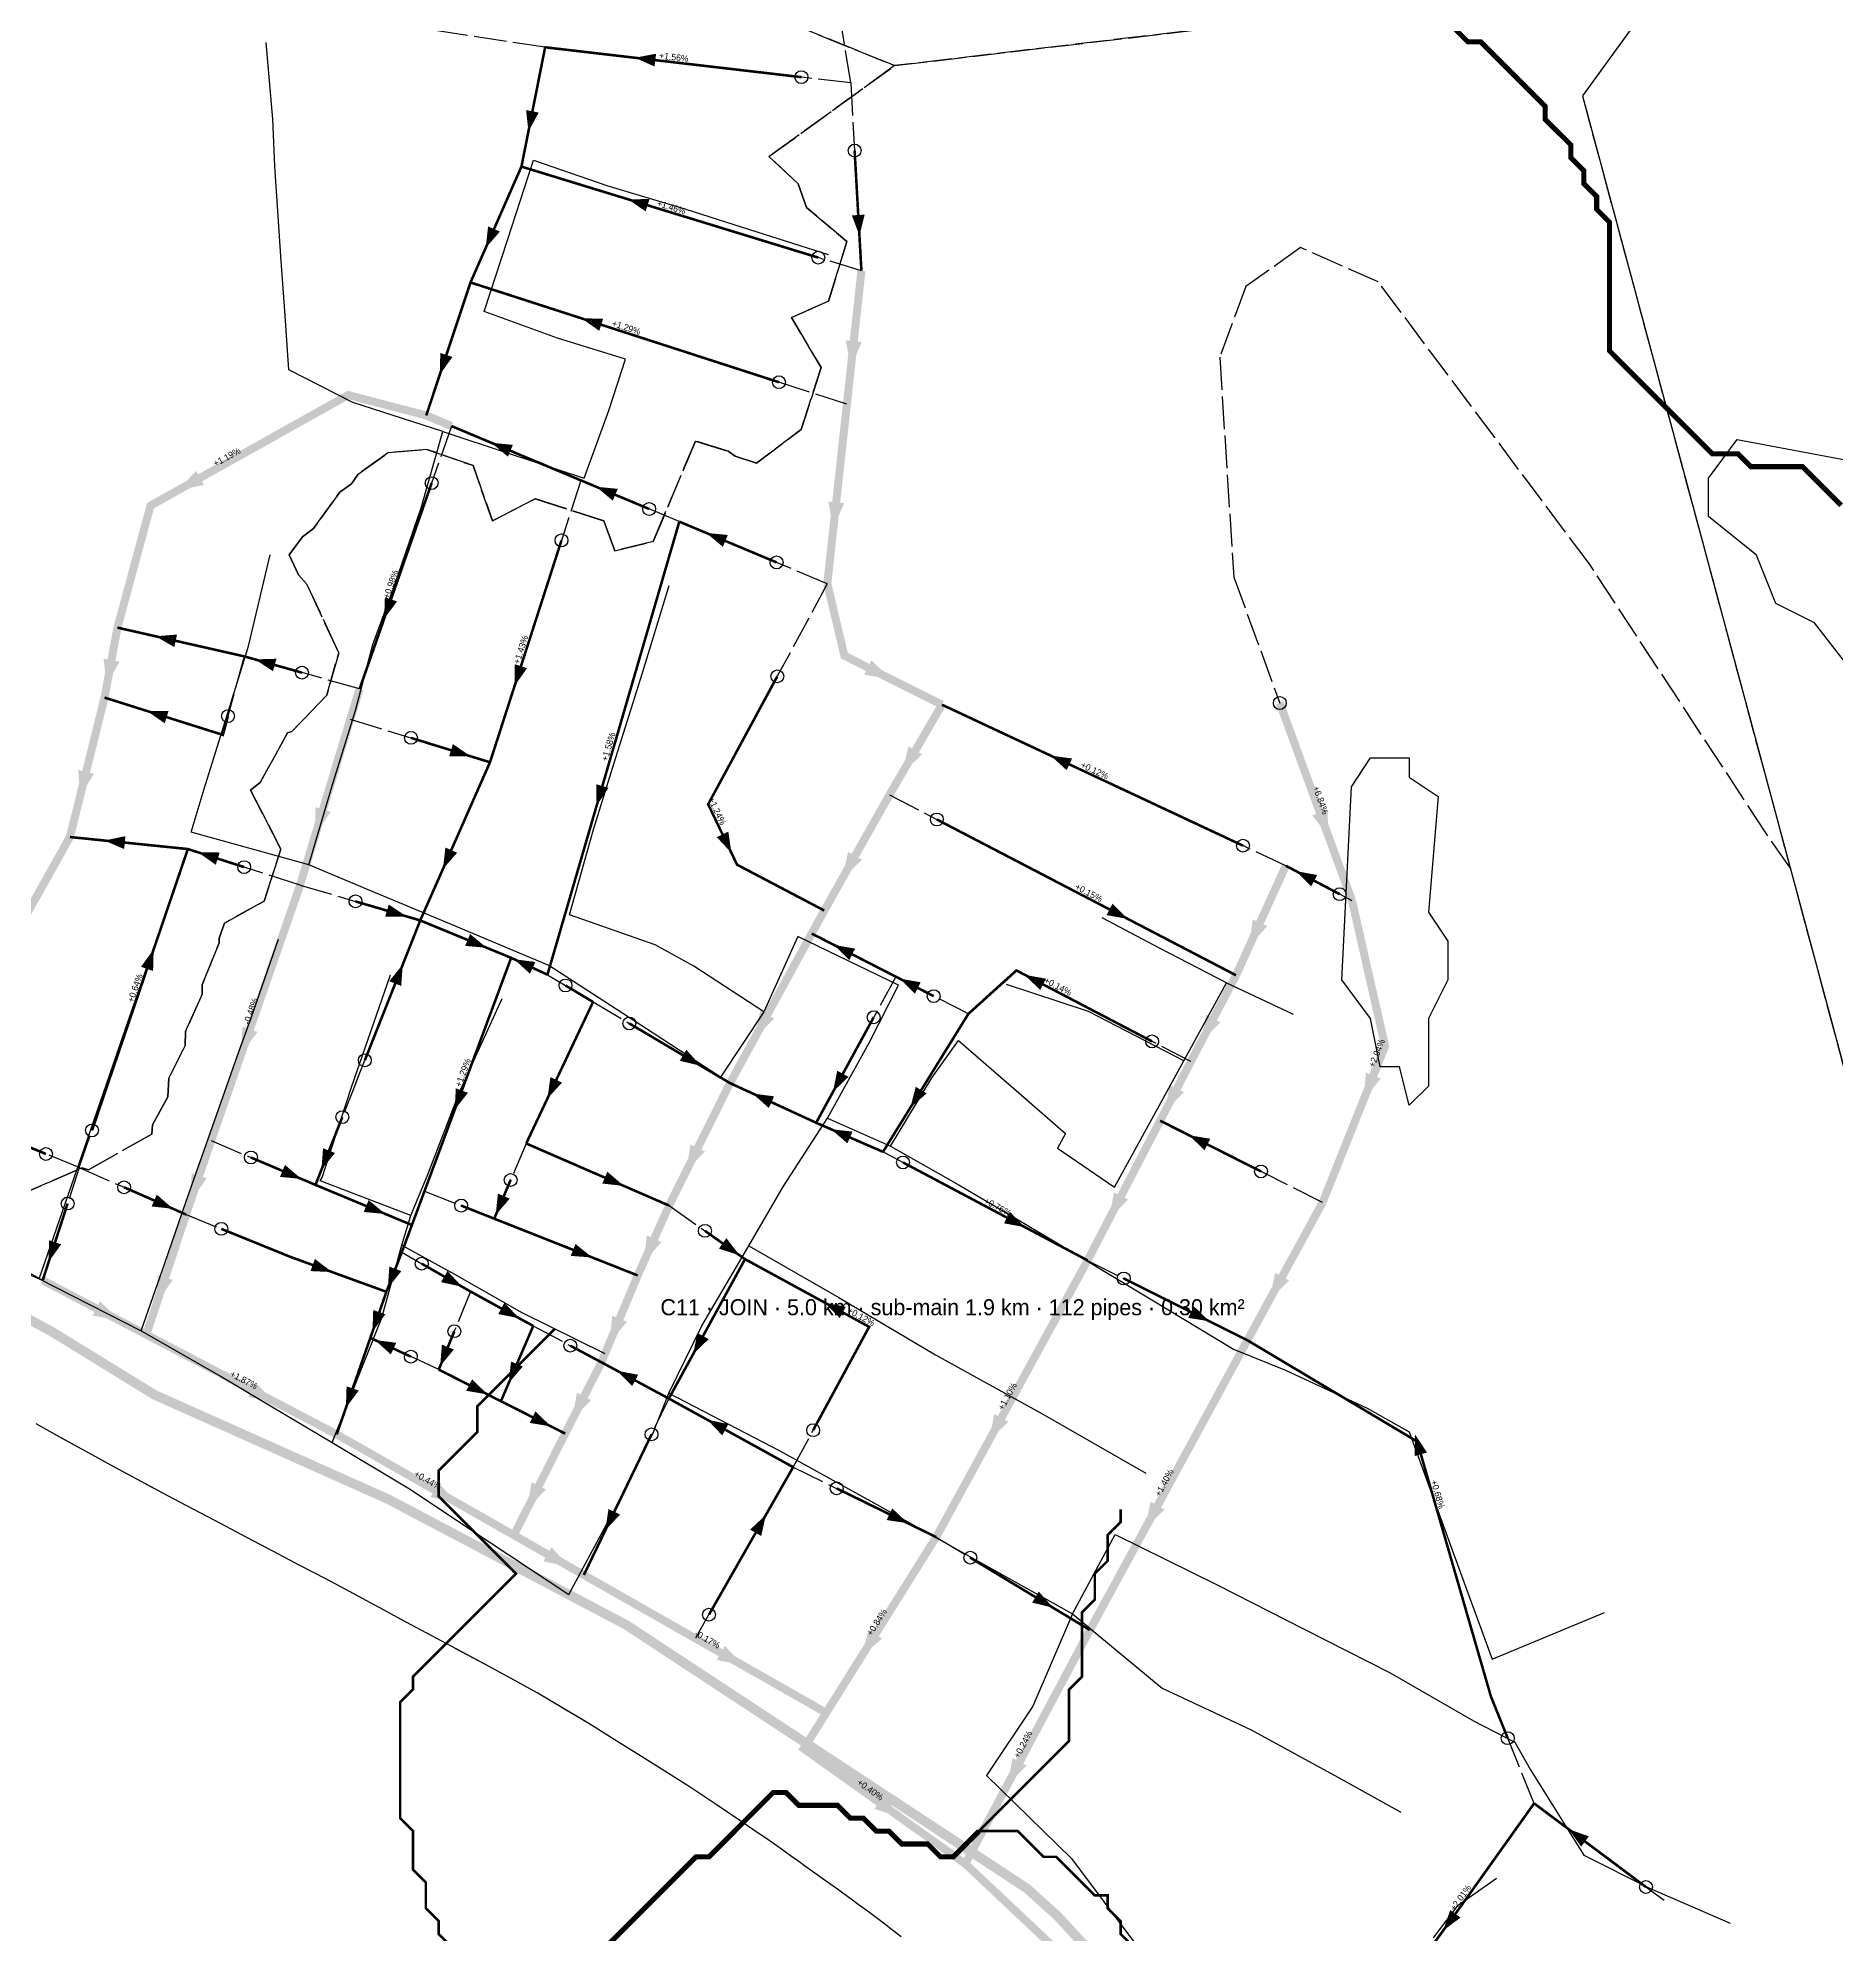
# Model space of a CAD drawing. Header units: metres. Extents: x 442821 to 452274, y 2561971 to 2571293.
# Drawn here: x 450727 to 451287, y 2567172 to 2567762 of the extents above; entities that cross this region are included whole.
import ezdxf
from ezdxf.enums import TextEntityAlignment as Align

# ---------------------------------------------------------------- set-up
doc = ezdxf.new("R2010")
doc.units = ezdxf.units.M
doc.header["$LTSCALE"] = 8
doc.linetypes.add('DASHDOT', pattern=[3.556, 2.54, -0.508, 0, -0.508])
doc.linetypes.add('DASHED', pattern=[1.524, 1.27, -0.254])
for name, color, linetype in [('A_ARROWS', 7, 'Continuous'), ('A_BRANCH', 7, 'Continuous'), ('A_BUILT_2006', 252, 'Continuous'), ('A_CATCH_LABEL', 7, 'Continuous'), ('A_CATCHMENTS', 7, 'Continuous'), ('A_ENVELOPE', 3, 'Continuous'), ('A_GRADIENT', 8, 'Continuous'), ('A_HEAD_GAP', 8, 'Continuous'), ('A_HEADS', 8, 'Continuous'), ('A_LATERAL', 7, 'Continuous'), ('A_MAIN_PIPE', 5, 'Continuous'), ('A_STREAMS', 5, 'Continuous'), ('A_SUBMAIN', 7, 'Continuous'), ('A_WADI', 4, 'Continuous')]:
    doc.layers.add(name, color=color, linetype=linetype)

msp = doc.modelspace()

# ---------------------------------------------------------------- linework, layer by layer
at = {"layer": 'A_ARROWS', "color": 3}
for points in [[(450913.01, 2567755.67), (450919.6, 2567756.92), (450919.13, 2567752.94)], [(450879.9, 2567732.74), (450879.19, 2567739.41), (450883.11, 2567738.63)], [(450910.83, 2567711.69), (450917.54, 2567711.72), (450916.36, 2567707.9)], [(450866.62, 2567696.56), (450867.36, 2567703.23), (450871.03, 2567701.62)], [(450896.45, 2567674.64), (450903.16, 2567674.58), (450901.93, 2567670.77)], [(450852.37, 2567657.21), (450852.49, 2567663.92), (450856.28, 2567662.65)], [(450868.4, 2567635.96), (450875.07, 2567635.33), (450873.53, 2567631.65)], [(450770.8, 2567621.14), (450776.56, 2567627.22), (450779, 2567622.86)], [(450901.01, 2567622.29), (450907.69, 2567621.66), (450906.14, 2567617.97)], [(450763.97, 2567575.82), (450770.65, 2567576.36), (450769.77, 2567572.46)], [(450748.79, 2567560.55), (450747.79, 2567568.87), (450752.7, 2567567.96)], [(450794.85, 2567568.64), (450801.56, 2567568.83), (450800.47, 2567564.98)], [(450761.3, 2567552.6), (450768.01, 2567552.59), (450766.81, 2567548.77)], [(450740.43, 2567525.91), (450739.93, 2567534.27), (450744.79, 2567533.07)], [(450748.02, 2567512.33), (450754.59, 2567513.67), (450754.18, 2567509.69)], [(450777.19, 2567508.65), (450783.9, 2567508.6), (450782.68, 2567504.79)], [(450763.37, 2567478.47), (450763.19, 2567471.77), (450759.41, 2567473.06)]]:
    msp.add_solid(points, dxfattribs=at)
at = {"layer": 'A_ARROWS', "color": 1}
for points in [[(450982.83, 2567700.39), (450980.47, 2567706.67), (450984.46, 2567706.89)], [(450980.2, 2567659.58), (450978.58, 2567667.81), (450983.55, 2567667.27)], [(450974.73, 2567609.52), (450973.12, 2567617.74), (450978.09, 2567617.2)], [(450935.23, 2567607.94), (450941.9, 2567607.31), (450940.36, 2567603.62)], [(450835.04, 2567581.28), (450835.27, 2567587.98), (450839.05, 2567586.66)], [(450992.6, 2567562.52), (450984.32, 2567563.87), (450986.57, 2567568.34)], [(450875.62, 2567560.43), (450875.68, 2567567.14), (450879.49, 2567565.91)], [(450861.94, 2567538.51), (450855.24, 2567538.48), (450856.42, 2567542.31)], [(450996.18, 2567533.42), (450998.05, 2567541.59), (451002.37, 2567539.07)], [(451042.31, 2567538.72), (451048.96, 2567537.82), (451047.26, 2567534.19)], [(450901.1, 2567523.12), (450900.97, 2567529.82), (450904.81, 2567528.7)], [(450813.7, 2567514.33), (450813.62, 2567522.71), (450818.41, 2567521.26)], [(451128.74, 2567513.49), (451123.64, 2567520.15), (451128.34, 2567521.86)], [(450943.04, 2567508.46), (450938.47, 2567513.37), (450942.07, 2567515.1)], [(450853.32, 2567503.49), (450854.08, 2567510.15), (450857.74, 2567508.53)], [(450977.55, 2567500.59), (450979.3, 2567508.79), (450983.66, 2567506.34)], [(451118.58, 2567502.82), (451125.17, 2567501.6), (451123.3, 2567498.06)], [(450842.04, 2567488.72), (450835.34, 2567488.61), (450836.47, 2567492.45)], [(451066.27, 2567487.96), (451059.67, 2567489.14), (451061.51, 2567492.69)], [(451104.06, 2567479.5), (451105.1, 2567487.82), (451109.65, 2567485.75)], [(450866.92, 2567478.98), (450860.24, 2567479.57), (450861.76, 2567483.27)], [(450974.89, 2567479.87), (450981.5, 2567478.73), (450979.67, 2567475.17)], [(450840.84, 2567473.81), (450840.34, 2567467.13), (450836.63, 2567468.6)], [(450875.42, 2567475.44), (450882.06, 2567474.56), (450880.38, 2567470.94)], [(450995.3, 2567469.41), (451001.9, 2567468.26), (451000.08, 2567464.7)], [(451034.27, 2567470.56), (451040.87, 2567469.37), (451039.01, 2567465.83)], [(450950.34, 2567451.13), (450951.99, 2567459.35), (450956.37, 2567456.95)], [(451089.18, 2567449.89), (451090.68, 2567458.14), (451095.1, 2567455.82)], [(450790.67, 2567446.09), (450790.94, 2567454.47), (450795.66, 2567452.82)], [(450933.5, 2567442.3), (450926.97, 2567443.84), (450929.01, 2567447.28)], [(450885.82, 2567432.13), (450886.74, 2567438.77), (450890.36, 2567437.06)], [(450974.61, 2567434.2), (450975.92, 2567440.77), (450979.44, 2567438.86)], [(451139.65, 2567431.83), (451140.3, 2567440.18), (451144.94, 2567438.33)], [(450856.97, 2567428.6), (450857.33, 2567435.3), (450861.08, 2567433.9)], [(450949.66, 2567433.66), (450956.31, 2567432.8), (450954.64, 2567429.17)], [(450998.67, 2567429.3), (451000.34, 2567435.79), (451003.74, 2567433.69)], [(451077.85, 2567428.13), (451079.31, 2567436.38), (451083.75, 2567434.08)], [(450974.02, 2567422.57), (450980.69, 2567421.85), (450979.09, 2567418.18)], [(451085.31, 2567420.71), (451091.93, 2567419.62), (451090.13, 2567416.05)], [(450815.54, 2567409.98), (450816.04, 2567416.66), (450819.76, 2567415.19)], [(450928.99, 2567409.6), (450930.31, 2567417.87), (450934.79, 2567415.65)], [(450809.33, 2567407.11), (450802.66, 2567407.77), (450804.22, 2567411.46)], [(450909.53, 2567404.97), (450902.87, 2567405.69), (450904.46, 2567409.36)], [(450774.95, 2567400.52), (450775.16, 2567408.9), (450779.89, 2567407.29)], [(450769.4, 2567397.84), (450762.73, 2567398.58), (450764.34, 2567402.24)], [(450835.36, 2567396.24), (450828.69, 2567396.86), (450830.22, 2567400.55)], [(450869.74, 2567395.91), (450870.41, 2567402.58), (450874.09, 2567401.01)], [(451060.5, 2567394.73), (451061.97, 2567402.98), (451066.41, 2567400.67)], [(451034.36, 2567392.1), (451027.77, 2567393.33), (451029.64, 2567396.86)], [(450730.73, 2567381.34), (450730.8, 2567388.05), (450734.61, 2567386.81)], [(450899.75, 2567382.71), (450893.06, 2567383.2), (450894.53, 2567386.92)], [(450915.73, 2567381.25), (450916.73, 2567389.57), (450921.29, 2567387.52)], [(450945.54, 2567383.4), (450939.15, 2567385.45), (450941.46, 2567388.72)], [(450818.83, 2567378.18), (450812.13, 2567378.48), (450813.5, 2567382.24)], [(450836.2, 2567373.22), (450836.65, 2567379.91), (450840.38, 2567378.46)], [(450764.46, 2567368.91), (450764.6, 2567377.29), (450769.34, 2567375.72)], [(450859.28, 2567373.61), (450852.73, 2567375.04), (450854.72, 2567378.52)], [(451110.43, 2567369.72), (451112.07, 2567377.94), (451116.46, 2567375.54)], [(450752.63, 2567363.15), (450744.38, 2567364.65), (450746.7, 2567369.08)], [(450877.09, 2567363.79), (450870.52, 2567365.11), (450872.44, 2567368.62)], [(450972.03, 2567368.69), (450978.61, 2567367.38), (450976.69, 2567363.87)], [(450831.42, 2567359.66), (450831.64, 2567366.37), (450835.42, 2567365.05)], [(450905.18, 2567356.31), (450905.96, 2567364.65), (450910.57, 2567362.73)], [(451091.67, 2567362.87), (451085.05, 2567363.94), (451086.84, 2567367.51)], [(450832.15, 2567357.06), (450838.8, 2567356.19), (450837.12, 2567352.56)], [(450931.12, 2567352.68), (450932.44, 2567359.25), (450935.95, 2567357.33)], [(450852.46, 2567348.92), (450853, 2567355.61), (450856.71, 2567354.1)], [(450873.8, 2567343.7), (450874.48, 2567350.37), (450878.16, 2567348.8)], [(450867.19, 2567340.14), (450860.58, 2567341.26), (450862.39, 2567344.83)], [(450907.46, 2567347.51), (450914.04, 2567346.24), (450912.15, 2567342.72)], [(450801.03, 2567337.8), (450792.78, 2567339.3), (450795.1, 2567343.73)], [(450823.14, 2567335.94), (450823.36, 2567342.64), (450827.14, 2567341.33)], [(450893.57, 2567332.37), (450894.97, 2567340.63), (450899.42, 2567338.37)], [(450886.91, 2567330.18), (450880.3, 2567331.28), (450882.09, 2567334.85)], [(451023.12, 2567325.8), (451024.77, 2567334.02), (451029.16, 2567331.62)], [(450935.52, 2567332.26), (450942.09, 2567330.92), (450940.16, 2567327.41)], [(451155.62, 2567327.68), (451159.32, 2567322.08), (451155.48, 2567320.97)], [(450857.68, 2567306.45), (450849.49, 2567308.23), (450851.96, 2567312.58)], [(450879.5, 2567304.55), (450880.88, 2567312.82), (450885.34, 2567310.57)], [(450903.82, 2567297.89), (450904.8, 2567304.52), (450908.4, 2567302.79)], [(450997.91, 2567300.08), (450991.28, 2567301.09), (450993.04, 2567304.69)], [(451071.71, 2567298.53), (451073.33, 2567306.75), (451077.73, 2567304.37)], [(450953.74, 2567302.67), (450952.3, 2567296.12), (450948.83, 2567298.1)], [(450892.78, 2567286.49), (450884.59, 2567288.27), (450887.06, 2567292.62)], [(451043.04, 2567273.82), (451036.53, 2567275.42), (451038.6, 2567278.84)], [(450946.7, 2567255.83), (450938.51, 2567257.61), (450940.98, 2567261.96)], [(450983.52, 2567258.77), (450985.65, 2567266.88), (450989.88, 2567264.23)], [(451028.89, 2567218.88), (451030.44, 2567227.12), (451034.86, 2567224.76)], [(450995.43, 2567208.69), (450987.47, 2567211.3), (450990.37, 2567215.37)], [(451203.34, 2567204.98), (451209.66, 2567202.75), (451207.27, 2567199.55)], [(451164.36, 2567173.49), (451166.51, 2567179.84), (451169.74, 2567177.49)]]:
    msp.add_solid(points, dxfattribs=at)
at = {"layer": 'A_BRANCH', "color": 3, "const_width": 0.8}
for points in [[(450964.79, 2567749.64), (450885.1, 2567758.92)], [(450970.04, 2567693.54), (450877.73, 2567721.83)], [(450957.81, 2567654.8), (450861.89, 2567685.82)], [(450917.45, 2567615.39), (450896.2, 2567624.3)], [(450809.5, 2567564.51), (450791.51, 2567569.58)], [(450786.47, 2567551), (450784.89, 2567545.17), (450748.09, 2567556.76)], [(450744.19, 2567422.2), (450774, 2567509.68)], [(450791.51, 2567504.06), (450774, 2567509.68)], [(450729.88, 2567414.89), (450691.8, 2567430.46)]]:
    msp.add_lwpolyline(points, dxfattribs=at)
at = {"layer": 'A_BRANCH', "color": 1, "linetype": 'DASHED', "const_width": 0.8}
for points in [[(450981.33, 2567726.82), (450983.45, 2567689.43)], [(450957.07, 2567598.78), (450926.82, 2567611.46)], [(451102.09, 2567510.73), (451008.5, 2567554.55)], [(450843.38, 2567544.24), (450867.95, 2567536.65)], [(451006.89, 2567518.87), (451099.94, 2567470.43)], [(450826.12, 2567493.41), (450846.26, 2567487.48)], [(451005.93, 2567463.95), (450994.14, 2567470)], [(451073.84, 2567449.87), (451031.64, 2567471.94), (451016.7, 2567458.43)], [(450891.42, 2567467.27), (450900, 2567462.14)], [(450911.28, 2567455.46), (450942.58, 2567436.92)], [(451107.71, 2567409.45), (451076.34, 2567425.23)], [(450754.18, 2567404.53), (450773.44, 2567396.06)], [(450858.99, 2567398.84), (450869.26, 2567394.77)], [(450934.78, 2567390.99), (450947.26, 2567382.18)], [(450846.73, 2567380.77), (450861.86, 2567372.14)], [(450968.44, 2567329.01), (450985.86, 2567361.14), (450947.26, 2567382.18)], [(450843.34, 2567351.88), (450830.74, 2567357.71)], [(450892.92, 2567355.29), (450902.6, 2567350.12)]]:
    msp.add_lwpolyline(points, dxfattribs=at)
at = {"layer": 'A_BRANCH', "color": 1, "const_width": 0.8}
for points in [[(450849.81, 2567623.44), (450827.41, 2567559.46)], [(450890.18, 2567605.62), (450867.95, 2567536.65)], [(450957.3, 2567563.39), (450935.79, 2567523.59), (450944.78, 2567504.81), (450971.9, 2567490.56)], [(451132.17, 2567495.64), (451115.42, 2567504.49)], [(450829.04, 2567444.02), (450846.26, 2567487.48)], [(450987.27, 2567457.39), (450969.37, 2567424.59)], [(450793.61, 2567413.79), (450813.68, 2567405.27)], [(450996.38, 2567412.25), (451053.78, 2567381.79)], [(450874.38, 2567406.81), (450869.26, 2567394.77)], [(450784.39, 2567391.61), (450805.97, 2567382.86), (450835.74, 2567372.03)], [(451065.02, 2567376.17), (451103.48, 2567356.97)], [(450856.86, 2567359.79), (450852.03, 2567347.86)], [(451184.43, 2567233.27), (451179.2, 2567246.2), (451156.26, 2567325.49), (451103.48, 2567356.97)], [(450918.19, 2567327.71), (450897.14, 2567284.01)], [(450975.75, 2567310.92), (451006.69, 2567295.78)], [(451017.3, 2567289.37), (451054.49, 2567266.9)]]:
    msp.add_lwpolyline(points, dxfattribs=at)
at = {"layer": 'A_BUILT_2006', "color": 252}
for points in [[(450800.43, 2567736.58), (450798.34, 2567760.36)], [(450801.04, 2567721.92), (450800.43, 2567736.58)], [(450803.06, 2567692.45), (450801.04, 2567721.92)], [(450873.38, 2567698.95), (450881.49, 2567723.86)], [(450881.49, 2567723.86), (450904.32, 2567715.96)], [(450904.32, 2567715.96), (450928.84, 2567708.62)], [(450928.84, 2567708.62), (450950.93, 2567701.59)], [(450866.16, 2567676.82), (450873.38, 2567698.95)], [(450950.93, 2567701.59), (450973.06, 2567694.5)], [(450804.14, 2567676.97), (450803.06, 2567692.45)], [(450805.42, 2567658.65), (450804.14, 2567676.97)], [(450888.9, 2567668.53), (450866.16, 2567676.82)], [(450910.09, 2567661.98), (450888.9, 2567668.53)], [(450825.32, 2567648.46), (450805.42, 2567658.65)], [(450904.86, 2567646.06), (450910.09, 2567661.98)], [(450853.32, 2567639.45), (450825.32, 2567648.46)], [(450897.22, 2567624.97), (450904.86, 2567646.06)], [(450846.52, 2567615.75), (450853.32, 2567639.45)], [(450853.32, 2567639.45), (450873.57, 2567632.78)], [(450873.57, 2567632.78), (450897.22, 2567624.97)], [(450838.22, 2567591.58), (450846.52, 2567615.75)], [(450792.89, 2567572.73), (450799.64, 2567601.11)], [(450831.56, 2567573.25), (450838.22, 2567591.58)], [(450915.38, 2567564.5), (450923.69, 2567591.58)], [(450785.24, 2567548.02), (450792.89, 2567572.73), (450792.89, 2567572.73)], [(450826.15, 2567552.76), (450831.56, 2567573.25)], [(450906.57, 2567536.43), (450915.38, 2567564.5)], [(450818.76, 2567528.98), (450826.15, 2567552.76)], [(450779.03, 2567528.39), (450785.24, 2567548.02)], [(450900.14, 2567515.72), (450906.57, 2567536.43)], [(450775, 2567514.96), (450779.03, 2567528.39)], [(450811.62, 2567504.75), (450818.76, 2567528.98)], [(450892.68, 2567489.2), (450900.14, 2567515.72)], [(450811.62, 2567504.75), (450775, 2567514.96)], [(450829.83, 2567497.13), (450811.62, 2567504.75)], [(450761.63, 2567474.08), (450761.63, 2567474.08), (450769.09, 2567495.42)], [(450855.45, 2567486.4), (450829.83, 2567497.13)], [(450886.3, 2567473.49), (450855.45, 2567486.4)], [(450919.32, 2567479.92), (450892.68, 2567489.2)], [(451076.18, 2567478.91), (451058.32, 2567488.25)], [(450793.64, 2567457.17), (450802.2, 2567481.61)], [(450931.36, 2567473.22), (450919.32, 2567479.92)], [(450963.71, 2567482.48), (450953.15, 2567459.04)], [(450994.96, 2567467.36), (450979.28, 2567474.95), (450963.71, 2567482.48)], [(450756.71, 2567459.76), (450761.63, 2567474.08)], [(451096.93, 2567468.05), (451076.18, 2567478.91)], [(450824.89, 2567435.7), (450837.06, 2567470.57)], [(450918.66, 2567452.42), (450886.3, 2567473.49)], [(450953.15, 2567459.04), (450931.36, 2567473.22)], [(451083.68, 2567443.86), (451096.93, 2567468.05)], [(451096.93, 2567468.05), (451117.73, 2567458.3)], [(450858.65, 2567434.63), (450871.78, 2567463.26)], [(450985.81, 2567449.48), (450994.96, 2567467.36)], [(451054.1, 2567459.18), (451028.53, 2567467.52)], [(450748.72, 2567436.55), (450756.71, 2567459.76)], [(450789.38, 2567445.21), (450793.64, 2567457.17)], [(450953.15, 2567459.04), (450939.6, 2567438.79)], [(451083.68, 2567443.86), (451054.1, 2567459.18)], [(450939.6, 2567438.79), (450918.66, 2567452.42)], [(450782.33, 2567425.21), (450789.38, 2567445.21)], [(450972.92, 2567426.03), (450985.81, 2567449.48)], [(451005.33, 2567438.51), (451013.61, 2567450.13)], [(451013.61, 2567450.13), (451032.35, 2567433.89)], [(450992.48, 2567417.32), (451005.33, 2567438.51)], [(451062.16, 2567404.6), (451083.68, 2567443.86)], [(450737.7, 2567404.73), (450748.72, 2567436.55)], [(450820.14, 2567421.05), (450824.89, 2567435.7)], [(450848.64, 2567408.53), (450858.65, 2567434.63)], [(451032.35, 2567433.89), (451046.92, 2567421.27), (451044.38, 2567416.64)], [(450773.4, 2567399.85), (450782.33, 2567425.21)], [(450815.11, 2567406.53), (450815.74, 2567407.61), (450820.14, 2567421.05)], [(450959.27, 2567404.88), (450972.92, 2567426.03)], [(450972.92, 2567426.03), (450992.48, 2567417.32)], [(450992.48, 2567417.32), (451013.54, 2567405.41)], [(451044.38, 2567416.64), (451062.16, 2567404.6)], [(450727.8, 2567376.11), (450737.7, 2567404.73)], [(450843.36, 2567395.73), (450815.11, 2567406.53)], [(450843.36, 2567395.73), (450848.64, 2567408.53)], [(450948.45, 2567386.29), (450959.27, 2567404.88)], [(451013.54, 2567405.41), (451031.2, 2567395.08)], [(450766.87, 2567380.95), (450773.4, 2567399.85)], [(450840.56, 2567386.51), (450843.36, 2567395.73)], [(451031.2, 2567395.08), (451049.25, 2567384.27)], [(450705.81, 2567385.5), (450727.8, 2567376.11)], [(450834.3, 2567363.92), (450840.56, 2567386.51)], [(450840.56, 2567386.51), (450856.91, 2567377.47)], [(450933.82, 2567361.45), (450948.45, 2567386.29)], [(450948.45, 2567386.29), (450976.39, 2567370.29)], [(450759.5, 2567359.94), (450766.87, 2567380.95)], [(451049.25, 2567384.27), (451073.72, 2567369.52)], [(450727.8, 2567376.11), (450759.5, 2567359.94)], [(450856.91, 2567377.47), (450877.84, 2567365.6)], [(450976.39, 2567370.29), (451006.46, 2567352.41)], [(451073.72, 2567369.52), (451099.1, 2567354.23)], [(450818.87, 2567325.23), (450834.3, 2567363.92)], [(450877.84, 2567365.6), (450903.64, 2567352.83)], [(450759.5, 2567359.94), (450784.33, 2567345.73)], [(450923.52, 2567340.54), (450933.82, 2567361.45)], [(451006.46, 2567352.41), (451040.02, 2567333.85)], [(451099.1, 2567354.23), (451115.34, 2567347.7)], [(450784.33, 2567345.73), (450818.87, 2567325.23)], [(451115.34, 2567347.7), (451140.66, 2567335.81)], [(450918.47, 2567327.68), (450923.52, 2567340.54)], [(450923.52, 2567340.54), (450958.11, 2567322.62)], [(451040.02, 2567333.85), (451071.84, 2567315.62)], [(451140.66, 2567335.81), (451153.77, 2567328.46), (451158.64, 2567315.11)], [(450906.43, 2567303.99), (450918.47, 2567327.68)], [(450818.87, 2567325.23), (450842.93, 2567310.75)], [(450958.11, 2567322.62), (450988.19, 2567305.87)], [(451158.64, 2567315.11), (451170.9, 2567281.53)], [(450842.93, 2567310.75), (450867.71, 2567294.32)], [(450892.49, 2567277.9), (450906.43, 2567303.99)], [(450988.19, 2567305.87), (451019.57, 2567288.39)], [(450867.71, 2567294.32), (450892.49, 2567277.9)], [(451049.13, 2567271.93), (451062.38, 2567296.62)], [(451062.38, 2567296.62), (451094.28, 2567280.88)], [(451019.57, 2567288.39), (451049.13, 2567271.93)], [(451094.28, 2567280.88), (451121.09, 2567267.16)], [(451170.9, 2567281.53), (451179.55, 2567257.84)], [(451049.13, 2567271.93), (451036.73, 2567243.19)], [(451049.13, 2567271.93), (451076.99, 2567248.85)], [(451179.55, 2567257.84), (451214.46, 2567272.31)], [(451121.09, 2567267.16), (451147.87, 2567253.6)], [(451147.87, 2567253.6), (451173.78, 2567238.61)], [(451076.99, 2567248.85), (451104.63, 2567235.82)], [(451036.73, 2567243.19), (451022.36, 2567221.66)], [(451173.78, 2567238.61), (451186.67, 2567232.07), (451191.54, 2567223.41)], [(451104.63, 2567235.82), (451131.6, 2567221.1)], [(451022.36, 2567221.66), (451048.79, 2567195.86)], [(451131.6, 2567221.1), (451151.21, 2567210.25)], [(451191.54, 2567223.41), (451208.09, 2567196.9)], [(451208.09, 2567196.9), (451228.47, 2567186.67)], [(451048.79, 2567195.86), (451069.12, 2567168.68)], [(451161.37, 2567171.25), (451168.99, 2567181.33), (451180.97, 2567189.72)], [(451228.47, 2567186.67), (451253.6, 2567175.76)]]:
    msp.add_lwpolyline(points, dxfattribs=at)
at = {"layer": 'A_CATCHMENTS', "color": 1, "linetype": 'DASHED'}
for points in [[(451239.01, 2567787.03), (451207.65, 2567743.81), (451392.05, 2567058.63)], [(450718.96, 2567400.94), (450741.09, 2567410.61), (450743.11, 2567409.93), (450762.75, 2567421.04), (450763, 2567423.93), (450767.81, 2567432.63), (450768.1, 2567438.46), (450773.18, 2567448.57), (450773.25, 2567452.98), (450778.5, 2567464.53), (450778.45, 2567467.48), (450783.77, 2567480.51), (450783.7, 2567481.96), (450785.41, 2567486.67), (450797.71, 2567493.47), (450802.91, 2567509.68), (450793.48, 2567528.01), (450796.51, 2567530.38), (450805.01, 2567545.78), (450806.32, 2567546.19), (450817.18, 2567557.47), (450820.91, 2567570.71), (450810.92, 2567592.17), (450808.36, 2567594.93), (450805.5, 2567601.1), (450809.7, 2567606.71), (450813.07, 2567609.37), (450821.23, 2567620.6), (450824.88, 2567623.19), (450827, 2567626.26), (450836.4, 2567632.95), (450848.33, 2567633.91), (450862.68, 2567628.88), (450868.74, 2567611.7), (450881.99, 2567618.58), (450903.4, 2567611.68), (450906.73, 2567602.38), (450918.73, 2567605.33), (450931.81, 2567636.5), (450942.04, 2567633.33), (450944.23, 2567631.77), (450950.81, 2567629.66), (450964.73, 2567640.11), (450970.94, 2567659.33), (450961.7, 2567674.87), (450973.24, 2567680.05), (450978.91, 2567698.55), (450966.41, 2567709.14), (450963.81, 2567716.44), (450954.71, 2567724.94), (450993.74, 2567753.21), (451229.54, 2567781.12)], [(450995.82, 2567171.47), (450993.25, 2567173.47), (450991.11, 2567175.12), (450988.09, 2567177.42), (450985.22, 2567179.57), (450982.89, 2567181.29), (450980.26, 2567183.21), (450977.62, 2567185.11), (450975.97, 2567186.3), (450972.33, 2567188.92), (450969.68, 2567190.82), (450965.77, 2567193.62), (450964.37, 2567194.62), (450961.72, 2567196.52), (450959.06, 2567198.41), (450956.41, 2567200.28), (450953.43, 2567202.36), (450951.07, 2567203.99), (450948.38, 2567205.83), (450945.68, 2567207.67), (450938.32, 2567212.7), (450930.19, 2567218.03), (450922.33, 2567223.01), (450914.19, 2567228.11), (450906.54, 2567232.9), (450898.64, 2567237.82), (450886.99, 2567244.81), (450882.63, 2567247.32), (450874.5, 2567251.84), (450866.31, 2567256.27), (450856.09, 2567261.73), (450849.89, 2567265.06), (450841.69, 2567269.48), (450833.5, 2567273.89), (450825.64, 2567278.1), (450817.07, 2567282.66), (450808.84, 2567287), (450800.6, 2567291.33), (450792.36, 2567295.66), (450784.11, 2567299.98), (450775.88, 2567304.32), (450769.33, 2567307.79), (450759.44, 2567313.07), (450751.24, 2567317.49), (450743.07, 2567321.94), (450733.5, 2567327.23), (450726.8, 2567330.99)]]:
    msp.add_lwpolyline(points, dxfattribs=at)
at = {"layer": 'A_CATCHMENTS', "color": 2, "linetype": 'DASHED'}
msp.add_lwpolyline([(451229.54, 2567781.12), (450993.74, 2567753.21), (450958.79, 2567767.43)], dxfattribs=at)
at = {"layer": 'A_CATCHMENTS', "color": 3, "linetype": 'DASHED'}
msp.add_lwpolyline([(450958.79, 2567767.43), (450993.74, 2567753.21), (450954.71, 2567724.94), (450963.81, 2567716.44), (450966.41, 2567709.14), (450978.91, 2567698.55), (450973.24, 2567680.05), (450961.7, 2567674.87), (450970.94, 2567659.33), (450964.73, 2567640.11), (450950.81, 2567629.66), (450944.23, 2567631.77), (450942.04, 2567633.33), (450931.81, 2567636.5), (450918.73, 2567605.33), (450906.73, 2567602.38), (450903.4, 2567611.68), (450881.99, 2567618.58), (450868.74, 2567611.7), (450862.68, 2567628.88), (450848.33, 2567633.91), (450836.4, 2567632.95), (450827, 2567626.26), (450824.88, 2567623.19), (450821.23, 2567620.6), (450813.07, 2567609.37), (450809.7, 2567606.71), (450805.5, 2567601.1), (450808.36, 2567594.93), (450810.92, 2567592.17), (450820.91, 2567570.71), (450817.18, 2567557.47), (450806.32, 2567546.19), (450805.01, 2567545.78), (450796.51, 2567530.38), (450793.48, 2567528.01), (450802.91, 2567509.68), (450797.71, 2567493.47), (450785.41, 2567486.67), (450783.7, 2567481.96), (450783.77, 2567480.51), (450778.45, 2567467.48), (450778.5, 2567464.53), (450773.25, 2567452.98), (450773.18, 2567448.57), (450768.1, 2567438.46), (450767.81, 2567432.63), (450763, 2567423.93), (450762.75, 2567421.04), (450743.11, 2567409.93), (450741.09, 2567410.61), (450718.96, 2567400.94)], dxfattribs=at)
at = {"layer": 'A_ENVELOPE', "color": 3}
for points in [[(451933.14, 2568743.69), (451207.65, 2567743.81), (451463.44, 2566793.35)], [(450995.82, 2567171.47), (450993.25, 2567173.47), (450991.11, 2567175.12), (450988.09, 2567177.42), (450985.22, 2567179.57), (450982.89, 2567181.29), (450980.26, 2567183.21), (450977.62, 2567185.11), (450975.97, 2567186.3), (450972.33, 2567188.92), (450969.68, 2567190.82), (450965.77, 2567193.62), (450964.37, 2567194.62), (450961.72, 2567196.52), (450959.06, 2567198.41), (450956.41, 2567200.28), (450953.43, 2567202.36), (450951.07, 2567203.99), (450948.38, 2567205.83), (450945.68, 2567207.67), (450938.32, 2567212.7), (450930.19, 2567218.03), (450922.33, 2567223.01), (450914.19, 2567228.11), (450906.54, 2567232.9), (450898.64, 2567237.82), (450886.99, 2567244.81), (450882.63, 2567247.32), (450874.5, 2567251.84), (450866.31, 2567256.27), (450856.09, 2567261.73), (450849.89, 2567265.06), (450841.69, 2567269.48), (450833.5, 2567273.89), (450825.64, 2567278.1), (450817.07, 2567282.66), (450808.84, 2567287), (450800.6, 2567291.33), (450792.36, 2567295.66), (450784.11, 2567299.98), (450775.88, 2567304.32), (450769.33, 2567307.79), (450759.44, 2567313.07), (450751.24, 2567317.49), (450743.07, 2567321.94), (450733.5, 2567327.23), (450726.8, 2567330.99)]]:
    msp.add_lwpolyline(points, dxfattribs=at)
at = {"layer": 'A_HEAD_GAP', "color": 8, "linetype": 'DASHED'}
for points in [[(450980.13, 2567747.85), (450975.51, 2567775.98)], [(450885.1, 2567758.92), (450843.38, 2567765.31)], [(450980.13, 2567747.85), (450964.79, 2567749.64)], [(450980.13, 2567747.85), (450981.33, 2567726.82)], [(450983.45, 2567689.43), (450970.04, 2567693.54)], [(451272.25, 2567503.79), (451264.68, 2567514.75), (451209.74, 2567598.43), (451144.17, 2567685.98), (451120.03, 2567696.68), (451102.98, 2567684.51), (451094.87, 2567662.56), (451099.24, 2567594.19), (451113.55, 2567555.05)], [(450978.93, 2567647.97), (450957.81, 2567654.8)], [(450856.01, 2567641.16), (450849.81, 2567623.44)], [(450896.2, 2567624.3), (450890.18, 2567605.62)], [(450926.82, 2567611.46), (450917.45, 2567615.39)], [(450972.84, 2567592.16), (450957.07, 2567598.78)], [(450972.84, 2567592.16), (450957.3, 2567563.39)], [(450791.51, 2567569.58), (450786.47, 2567551)], [(450827.41, 2567559.46), (450809.5, 2567564.51)], [(450824.51, 2567550.07), (450843.38, 2567544.24)], [(450992.17, 2567526.53), (451006.89, 2567518.87)], [(451115.42, 2567504.49), (451102.09, 2567510.73)], [(450808.91, 2567498.48), (450791.51, 2567504.06)], [(450808.91, 2567498.48), (450826.12, 2567493.41)], [(451136.01, 2567493.61), (451132.17, 2567495.64)], [(450885.82, 2567470.62), (450891.42, 2567467.27)], [(450994.14, 2567470), (450987.27, 2567457.39)], [(450900, 2567462.14), (450911.28, 2567455.46)], [(451016.7, 2567458.43), (451005.93, 2567463.95)], [(451085.87, 2567443.58), (451073.84, 2567449.87)], [(450826.35, 2567437.24), (450829.04, 2567444.02)], [(450826.35, 2567437.24), (450822.03, 2567426.34)], [(450740.25, 2567410.65), (450744.19, 2567422.2)], [(450740.25, 2567410.65), (450729.88, 2567414.89)], [(450781.25, 2567419.04), (450793.61, 2567413.79)], [(450879.21, 2567418.15), (450874.38, 2567406.81)], [(450990.16, 2567415.54), (450996.38, 2567412.25)], [(450740.25, 2567410.65), (450736.62, 2567399.47)], [(450740.25, 2567410.65), (450754.18, 2567404.53)], [(451126.85, 2567399.81), (451107.71, 2567409.45)], [(450847.59, 2567403.35), (450858.99, 2567398.84)], [(450923.64, 2567398.84), (450934.78, 2567390.99)], [(450773.44, 2567396.06), (450784.39, 2567391.61)], [(450728.86, 2567375.6), (450727.74, 2567376.19), (450714.53, 2567383.78)], [(450840.52, 2567384.31), (450846.73, 2567380.77)], [(451053.78, 2567381.79), (451065.02, 2567376.17)], [(450861.86, 2567372.14), (450856.86, 2567359.79)], [(450881.4, 2567361.42), (450892.92, 2567355.29)], [(450852.03, 2567347.86), (450843.34, 2567351.88)], [(450923.56, 2567338.85), (450918.19, 2567327.71)], [(450962.22, 2567317.53), (450968.44, 2567329.01)], [(450962.22, 2567317.53), (450975.75, 2567310.92)], [(451006.69, 2567295.78), (451017.3, 2567289.37)], [(450931.91, 2567264.42), (450936.05, 2567271.68)], [(451192.63, 2567212.99), (451184.43, 2567233.27)], [(451233.07, 2567182.76), (451227.41, 2567186.99)]]:
    msp.add_lwpolyline(points, dxfattribs=at)
at = {"layer": 'A_HEADS', "color": 3}
for centre in [(450964.79, 2567749.64), (450970.04, 2567693.54), (450957.81, 2567654.8), (450917.45, 2567615.39), (450809.5, 2567564.51), (450786.47, 2567551), (450791.51, 2567504.06), (450744.19, 2567422.2), (450729.88, 2567414.89)]:
    msp.add_circle(centre, 2, dxfattribs=at)
at = {"layer": 'A_HEADS', "color": 1}
for centre in [(450981.33, 2567726.82), (450849.81, 2567623.44), (450890.18, 2567605.62), (450957.07, 2567598.78), (450957.3, 2567563.39), (451113.55, 2567555.05), (450843.38, 2567544.24), (451006.89, 2567518.87), (451102.09, 2567510.73), (451132.17, 2567495.64), (450826.12, 2567493.41), (450891.42, 2567467.27), (451005.93, 2567463.95), (450911.28, 2567455.46), (450987.27, 2567457.39), (451073.84, 2567449.87), (450829.04, 2567444.02), (450822.03, 2567426.34), (450793.61, 2567413.79), (450996.38, 2567412.25), (451107.71, 2567409.45), (450754.18, 2567404.53), (450874.38, 2567406.81), (450736.62, 2567399.47), (450858.99, 2567398.84), (450784.39, 2567391.61), (450934.78, 2567390.99), (450846.73, 2567380.77), (451065.02, 2567376.17), (450856.86, 2567359.79), (450892.92, 2567355.29), (450843.34, 2567351.88), (450918.19, 2567327.71), (450968.44, 2567329.01), (450975.75, 2567310.92), (451017.3, 2567289.37), (450936.05, 2567271.68), (451184.43, 2567233.27), (451227.41, 2567186.99)]:
    msp.add_circle(centre, 2, dxfattribs=at)
at = {"layer": 'A_LATERAL', "color": 3, "const_width": 0.8}
for points in [[(450885.1, 2567758.92), (450877.73, 2567721.83)], [(450877.73, 2567721.83), (450861.89, 2567685.82)], [(450861.89, 2567685.82), (450848.12, 2567644.47)], [(450896.2, 2567624.3), (450856.01, 2567641.16)], [(450791.51, 2567569.58), (450752.11, 2567578.51)], [(450774, 2567509.68), (450737.33, 2567513.42)]]:
    msp.add_lwpolyline(points, dxfattribs=at)
at = {"layer": 'A_LATERAL', "color": 1, "const_width": 0.8}
for points in [[(450926.82, 2567611.46), (450885.82, 2567470.62)], [(450867.95, 2567536.65), (450846.26, 2567487.48)], [(450874.53, 2567475.86), (450847.59, 2567403.35)], [(450885.82, 2567470.62), (450874.53, 2567475.86)], [(450900, 2567462.14), (450879.21, 2567418.15)], [(451016.7, 2567458.43), (450990.16, 2567415.54)], [(450822.03, 2567426.34), (450813.68, 2567405.27)], [(450990.16, 2567415.54), (450969.37, 2567424.59)], [(450879.21, 2567418.15), (450923.64, 2567398.84)], [(450813.68, 2567405.27), (450843.67, 2567392.79)], [(450847.59, 2567403.35), (450843.67, 2567392.79)], [(450736.62, 2567399.47), (450728.86, 2567375.6)], [(450843.67, 2567392.79), (450840.52, 2567384.31)], [(450869.26, 2567394.77), (450913.88, 2567377.12)], [(450840.52, 2567384.31), (450835.74, 2567372.03)], [(450947.26, 2567382.18), (450923.56, 2567338.85)], [(450835.74, 2567372.03), (450830.74, 2567357.71)], [(450881.4, 2567361.42), (450871.35, 2567338.02)], [(450830.74, 2567357.71), (450820.28, 2567327.72)], [(450923.56, 2567338.85), (450902.6, 2567350.12)], [(450962.22, 2567317.53), (450923.56, 2567338.85)], [(451192.63, 2567212.99), (451170.29, 2567181.65), (451149.25, 2567152.68)]]:
    msp.add_lwpolyline(points, dxfattribs=at)
at = {"layer": 'A_LATERAL', "color": 1, "linetype": 'DASHED', "const_width": 0.8}
for points in [[(450846.26, 2567487.48), (450874.53, 2567475.86)], [(450994.14, 2567470), (450967.99, 2567483.41)], [(450969.37, 2567424.59), (450942.58, 2567436.92)], [(450861.86, 2567372.14), (450881.4, 2567361.42)], [(450852.03, 2567347.86), (450871.35, 2567338.02)], [(450871.35, 2567338.02), (450891.33, 2567327.96)], [(451227.41, 2567186.99), (451192.63, 2567212.99)]]:
    msp.add_lwpolyline(points, dxfattribs=at)
at = {"layer": 'A_LATERAL', "color": 1, "linetype": 'DASHDOT', "const_width": 0.8}
msp.add_lwpolyline([(450936.05, 2567271.68), (450962.22, 2567317.53)], dxfattribs=at)
at = {"layer": 'A_MAIN_PIPE', "color": 5, "const_width": 3}
msp.add_lwpolyline([(451091.11, 2567127.05), (451044.54, 2567177.88), (451034.92, 2567186.54), (450910.28, 2567268.5), (450836.27, 2567307.58), (450763.65, 2567340.01), (450731.6, 2567359.71), (450724.57, 2567363.51)], dxfattribs=at)
at = {"layer": 'A_STREAMS', "color": 5}
for points, const_width in [([(451288.07, 2567616.54), (451284.07, 2567620.54), (451280.07, 2567624.54), (451276.07, 2567628.54), (451272.06, 2567628.54), (451268.06, 2567628.54), (451264.06, 2567628.54), (451260.06, 2567628.54), (451256.06, 2567632.54), (451252.06, 2567632.54), (451248.06, 2567632.54), (451244.06, 2567636.55), (451240.06, 2567640.55), (451236.06, 2567644.55), (451232.06, 2567648.55), (451228.06, 2567652.55), (451224.06, 2567656.55), (451220.06, 2567660.55), (451216.06, 2567664.56), (451216.06, 2567668.56), (451216.06, 2567672.56), (451216.06, 2567676.56), (451216.06, 2567680.56), (451216.06, 2567684.56), (451216.06, 2567688.56), (451216.06, 2567692.56), (451216.06, 2567696.57), (451216.06, 2567700.57), (451216.06, 2567704.57), (451212.06, 2567708.57), (451212.06, 2567712.57), (451208.06, 2567716.57), (451208.06, 2567720.57), (451204.06, 2567724.58), (451204.06, 2567728.58), (451200.05, 2567732.58), (451196.05, 2567736.58), (451196.05, 2567740.58), (451192.05, 2567744.58), (451188.05, 2567748.58), (451184.05, 2567752.59), (451180.05, 2567756.59), (451176.05, 2567760.59), (451172.05, 2567760.59), (451168.05, 2567764.59)], 1.6), ([(450888.01, 2567360.45), (450884.01, 2567356.45), (450880.01, 2567352.45), (450876.01, 2567348.44), (450872.01, 2567344.44), (450868.01, 2567340.44), (450864.01, 2567336.44), (450864.01, 2567332.44), (450864.01, 2567328.44), (450860.01, 2567324.44), (450856.01, 2567320.44), (450852.01, 2567316.43), (450852.01, 2567312.43), (450852.01, 2567308.43), (450856.01, 2567304.43), (450860.01, 2567300.43), (450864.01, 2567296.43), (450868.01, 2567292.43), (450872.01, 2567288.42), (450876.01, 2567284.42), (450872.01, 2567280.42), (450868.01, 2567276.42), (450864.01, 2567272.42), (450860.01, 2567268.42), (450856.01, 2567264.42), (450852.01, 2567260.41), (450848.01, 2567256.41), (450844.01, 2567252.41), (450844.01, 2567248.41), (450840.01, 2567244.41), (450840.01, 2567240.41), (450840.01, 2567236.41), (450840.01, 2567232.4), (450840.01, 2567228.4), (450840.01, 2567224.4), (450840.01, 2567220.4), (450840.01, 2567216.4), (450840.01, 2567212.4), (450840.01, 2567208.4), (450844.01, 2567204.39), (450844.01, 2567200.39), (450844.01, 2567196.39), (450844.01, 2567192.39), (450848.01, 2567188.39), (450848.01, 2567184.39), (450848.01, 2567180.39), (450852.01, 2567176.38), (450852.01, 2567172.38), (450856.01, 2567168.38)], 0.8), ([(451064.04, 2567304.43), (451064.04, 2567300.43), (451060.04, 2567296.43), (451060.04, 2567292.43), (451060.04, 2567288.42), (451056.04, 2567284.42), (451056.04, 2567280.42), (451056.04, 2567276.42), (451052.03, 2567272.42), (451052.03, 2567268.42), (451052.03, 2567264.42), (451052.03, 2567260.41), (451052.03, 2567256.41), (451052.03, 2567252.41), (451048.03, 2567248.41), (451048.03, 2567244.41), (451048.03, 2567240.41), (451048.03, 2567236.41), (451048.03, 2567232.4), (451044.03, 2567228.4), (451040.03, 2567224.4), (451036.03, 2567220.4), (451032.03, 2567216.4), (451028.03, 2567212.4), (451024.03, 2567208.4), (451020.03, 2567204.39)], 0.8), ([(451020.03, 2567204.39), (451016.03, 2567200.39), (451012.03, 2567196.39), (451008.03, 2567196.39), (451004.03, 2567200.39), (451000.03, 2567200.39), (450996.03, 2567200.39), (450992.03, 2567204.39), (450988.03, 2567204.39), (450984.03, 2567208.4), (450980.02, 2567208.4), (450976.02, 2567212.4), (450972.02, 2567212.4), (450968.02, 2567212.4), (450964.02, 2567212.4), (450960.02, 2567216.4), (450956.02, 2567216.4), (450952.02, 2567212.4), (450948.02, 2567208.4), (450944.02, 2567204.39), (450940.02, 2567200.39), (450936.02, 2567196.39), (450932.02, 2567196.39), (450928.02, 2567192.39), (450924.02, 2567188.39), (450920.02, 2567184.39), (450916.02, 2567180.39), (450912.02, 2567176.38), (450908.01, 2567172.38), (450904.01, 2567168.38)], 1.6), ([(451068.04, 2567168.38), (451064.04, 2567172.38), (451064.04, 2567176.38), (451060.04, 2567180.39), (451060.04, 2567184.39), (451056.04, 2567184.39), (451052.03, 2567188.39), (451048.03, 2567192.39), (451044.03, 2567196.39), (451040.03, 2567196.39), (451036.03, 2567200.39), (451032.03, 2567204.39), (451028.03, 2567204.39), (451024.03, 2567204.39), (451020.03, 2567204.39)], 0.8)]:
    msp.add_lwpolyline(points, dxfattribs=dict(at, const_width=const_width))
at = {"layer": 'A_SUBMAIN', "color": 1, "const_width": 2.5}
for points in [[(450983.45, 2567689.43), (450978.93, 2567647.97)], [(450978.93, 2567647.97), (450972.84, 2567592.16)], [(450972.84, 2567592.16), (450978.15, 2567569.77), (451008.5, 2567554.55)], [(451113.55, 2567555.05), (451136.01, 2567493.61)], [(450824.51, 2567550.07), (450808.91, 2567498.48)], [(451008.5, 2567554.55), (450992.17, 2567526.53)], [(450992.17, 2567526.53), (450971.9, 2567490.56)], [(451115.42, 2567504.49), (451099.94, 2567470.43)], [(450971.9, 2567490.56), (450967.99, 2567483.41)], [(451136.01, 2567493.61), (451146.28, 2567448.41), (451126.85, 2567399.81)], [(450967.99, 2567483.41), (450942.58, 2567436.92)], [(451099.94, 2567470.43), (451085.87, 2567443.58)], [(451085.87, 2567443.58), (451076.34, 2567425.23)], [(450942.58, 2567436.92), (450923.64, 2567398.84)], [(451076.34, 2567425.23), (451053.78, 2567381.79)], [(450781.25, 2567419.04), (450773.44, 2567396.06)], [(450773.44, 2567396.06), (450761.09, 2567358.72)], [(450923.64, 2567398.84), (450913.88, 2567377.12)], [(451126.85, 2567399.81), (451103.48, 2567356.97)], [(451053.78, 2567381.79), (451006.69, 2567295.78)], [(450728.86, 2567375.6), (450761.09, 2567358.72)], [(450913.88, 2567377.12), (450902.6, 2567350.12)], [(450761.09, 2567358.72), (450820.28, 2567327.72)], [(451103.48, 2567356.97), (451073.34, 2567301.52), (451054.49, 2567266.9)], [(450902.6, 2567350.12), (450891.33, 2567327.96)], [(450891.33, 2567327.96), (450875.38, 2567296.39)], [(451006.69, 2567295.78), (450972.5, 2567241.16)]]:
    msp.add_lwpolyline(points, dxfattribs=at)
at = {"layer": 'A_SUBMAIN', "color": 3, "const_width": 2.5}
for points in [[(450848.12, 2567644.47), (450823.84, 2567650.82), (450762.39, 2567616.43), (450752.11, 2567578.51)], [(450856.01, 2567641.16), (450848.12, 2567644.47)], [(450752.11, 2567578.51), (450748.09, 2567556.76)], [(450748.09, 2567556.76), (450737.33, 2567513.42)], [(450737.33, 2567513.42), (450704.41, 2567454.62), (450691.8, 2567430.46)]]:
    msp.add_lwpolyline(points, dxfattribs=at)
at = {"layer": 'A_SUBMAIN', "color": 1, "linetype": 'DASHED', "const_width": 2.5}
for points in [[(450827.41, 2567559.46), (450824.51, 2567550.07)], [(450820.28, 2567327.72), (450875.38, 2567296.39)], [(451054.49, 2567266.9), (451015.74, 2567194.22)], [(450972.5, 2567241.16), (450965.52, 2567230.01), (451015.74, 2567194.22)]]:
    msp.add_lwpolyline(points, dxfattribs=at)
at = {"layer": 'A_SUBMAIN', "color": 1, "linetype": 'DASHDOT', "const_width": 2.5}
for points in [[(450808.91, 2567498.48), (450781.25, 2567419.04)], [(450875.38, 2567296.39), (450897.14, 2567284.01)], [(450897.14, 2567284.01), (450972.5, 2567241.16)], [(451015.74, 2567194.22), (451107.37, 2567107.98)]]:
    msp.add_lwpolyline(points, dxfattribs=at)
at = {"layer": 'A_WADI', "color": 4}
for points in [[(451357.8, 2567553.01), (451357.8, 2567559.01), (451348.8, 2567562.01), (451348.8, 2567568.01), (451339.8, 2567568.01), (451333.8, 2567574.01), (451321.8, 2567574.01), (451321.8, 2567559.01), (451315.8, 2567553.01), (451300.8, 2567553.01), (451279.8, 2567580.01), (451267.8, 2567586.01), (451261.8, 2567601.01), (451246.8, 2567613.01), (451246.8, 2567625.01), (451255.8, 2567637.01), (451303.8, 2567628.01), (451324.8, 2567616.01), (451353.89, 2567585.21), (451363.76, 2567548.54), (451357.8, 2567553.01)], [(451153.8, 2567538.01), (451153.8, 2567532.01), (451162.8, 2567526.01), (451159.8, 2567490.01), (451165.8, 2567481.01), (451165.8, 2567469.01), (451159.8, 2567457.01), (451159.8, 2567436.01), (451153.8, 2567430.01), (451150.8, 2567442.01), (451144.8, 2567442.01), (451141.8, 2567457.01), (451132.8, 2567469.01), (451135.8, 2567529.01), (451141.8, 2567538.01), (451153.8, 2567538.01)]]:
    msp.add_lwpolyline(points, close=True, dxfattribs=at)

# ---------------------------------------------------------------- texts
at = {"layer": 'A_CATCH_LABEL', "color": 1}
msp.add_text('C11 · JOIN · 5.0 km · sub-main 1.9 km · 112 pipes · 0.30 km²', height=5, dxfattribs=at).set_placement((451011.79, 2567367.24), align=Align.MIDDLE_CENTER)
at = {"layer": 'A_GRADIENT', "color": 3}
for s, rotation, p in [('+1.56%', 353.35768, (450924.95, 2567754.28)), ('+1.46%', 342.95776, (450923.89, 2567707.69)), ('+1.29%', 342.0811, (450909.85, 2567670.31)), ('+1.19%', 29.23, (450786.92, 2567630.16)), ('+0.64%', 71.18247, (450759.09, 2567465.94))]:
    msp.add_text(s, height=2, rotation=rotation, dxfattribs=at).set_placement(p, align=Align.BOTTOM_CENTER)
at = {"layer": 'A_GRADIENT', "color": 1}
for s, rotation, p in [('+0.98%', 70.70423, (450838.61, 2567591.45)), ('+1.43%', 72.13703, (450879.07, 2567571.14)), ('+1.58%', 73.76929, (450906.32, 2567541.04)), ('+0.12%', 334.91147, (451055.29, 2567532.64)), ('+6.84%', -69.9183, (451124.78, 2567524.33)), ('+1.24%', -64.41167, (450937.13, 2567520.79)), ('+0.15%', -27.50211, (451053.41, 2567494.65)), ('+0.14%', 332.39609, (451043.82, 2567465.57)), ('-0.48%', 70.80059, (450795.08, 2567458.76)), ('+2.04%', 68.20974, (451145.17, 2567445.63)), ('+1.29%', 69.61708, (450861.06, 2567439.6)), ('+0.76%', -27.9514, (451025.08, 2567397.02)), ('+0.12%', 331.40688, (450982.61, 2567362.92)), ('+1.87%', -27.64313, (450790.68, 2567343.22)), ('+1.10%', 61.29375, (451030.24, 2567338.79)), ('+0.44%', -29.62447, (450847.83, 2567312.06)), ('+1.40%', 61.47206, (451079, 2567311.93)), ('+0.68%', 286.13996, (451161.13, 2567308.66)), ('+0.84%', 57.95514, (450989.59, 2567268.47)), ('-0.17%', -29.62447, (450934.82, 2567262.59)), ('+0.24%', 61.93205, (451035.11, 2567230.56)), ('+0.40%', -35.47994, (450985.27, 2567215.93)), ('+2.01%', 54.51269, (451171.07, 2567182.74))]:
    msp.add_text(s, height=2, rotation=rotation, dxfattribs=at).set_placement(p, align=Align.BOTTOM_CENTER)

doc.saveas('drawing.dxf')
